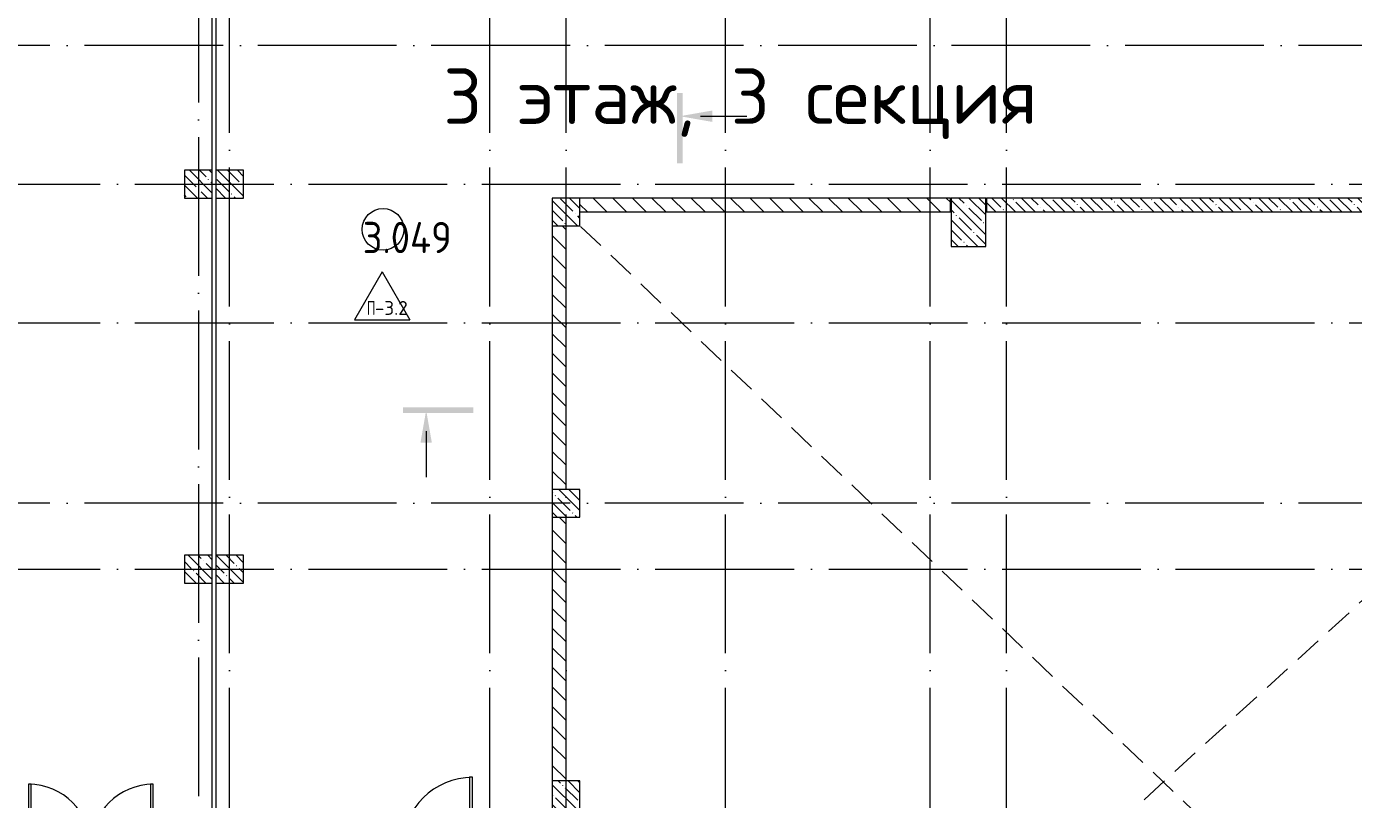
# Model space of a CAD drawing. Header units: millimetres. Extents: x -592259 to 288321, y -552984 to 293768.
# Drawn here: x 139175 to 158303, y -221900 to -210760 of the extents above; entities that cross this region are included whole.
import ezdxf

# ---------------------------------------------------------------- set-up
doc = ezdxf.new("R2010")
doc.units = ezdxf.units.MM
for name, pattern in [('ADSK_Линия сетки', [2500, 2000, -250, 0, -250]), ('ADSK_Скрыто', [600, 300, -300]), ('Штриховая', [600, 400, -200])]:
    doc.linetypes.add(name, pattern=pattern)
for name, color, linetype, lineweight in [('A-AREA-____-IDEN', 250, 'Continuous', 9), ('A-DETL-____-OTLN', 250, 'Continuous', 5), ('A-DOOR-____-MCUT', 250, 'Continuous', 5), ('A-DOOR-____-OTLN', 250, 'Continuous', 5), ('A-DOOR-FRAM-MCUT', 250, 'Continuous', 5), ('A-DOOR-FRAM-OTLN', 250, 'Continuous', 5), ('A-FLOR-____-IDEN', 250, 'Continuous', 9), ('A-FLOR-____-OTLN', 250, 'Continuous', 9), ('A-WALL-____-MCUT', 250, 'Continuous', 13), ('A-WALL-____-PATT', 250, 'Continuous', 13), ('G-____-____-SYMB', 250, 'ADSK_Скрыто', 9), ('G-____-____-TEXT', 250, 'Continuous', 9), ('S-COLS-____-MCUT', 250, 'Continuous', 25), ('S-COLS-____-OTLN', 250, 'Continuous', 9), ('S-GRID-____-OTLN', 250, 'Continuous', 9)]:
    doc.layers.add(name, color=color, linetype=linetype, lineweight=lineweight)
doc.styles.add('ISOCPEUR_1', font='isocpeur.ttf', dxfattribs={"width": 0.9, "height": 250})
doc.styles.add('ISOCPEUR_2', font='isocpeur.ttf', dxfattribs={"height": 160})
doc.styles.add('ISOCPEUR_6', font='isocpeur.ttf', dxfattribs={"height": 3.5})
pattern_1 = [(135, (28052.9, -258555.93), (-141.42136, -141.42136), [])]

# ---------------------------------------------------------------- blocks, each defined once
blk = doc.blocks.new('Дверь_СКБ_2Ст_Внутренняя1 - Н_ВВ-5_2100x2600h_Фрамуга сверху-42108726-АР1_Маркировочный план 3 этажа секция 2_3')
at = {"layer": 'A-DOOR-____-OTLN'}
h = blk.add_hatch(dxfattribs=at)
h.set_pattern_fill('FP_5', color=256, style=0, pattern_type=2)
h.set_pattern_definition([(135, (1251.41, 164.685), (-14.1421, -14.1421), []), (225, (1251.41, 164.685), (14.1421, -14.1421), [])])
h.paths.add_polyline_path([(1037.5, -100), (1062.5, -100), (1062.5, 100), (1037.5, 100), (1037.5, 20)])
at = {"layer": 'A-DOOR-FRAM-OTLN'}
h = blk.add_hatch(dxfattribs=at)
h.set_pattern_fill('FP_6', color=256, style=0, pattern_type=2)
h.set_pattern_definition([(45, (-871.384, 164.685), (-14.1421, 14.1421), []), (135, (-871.384, 164.685), (-14.1421, -14.1421), [])])
h.paths.add_polyline_path([(-1037.5, -100), (-1012.5, -99.2), (-1012.5, 100), (-1037.5, 100), (-1037.5, -27.8)])
at = {"layer": 'A-DOOR-____-MCUT'}
for p, q in [((-887.5, 1000), (-887.5, 100)), ((-847.5, 1000), (-887.5, 1000)), ((-847.5, 100), (-847.5, 1000)), ((912.5, 1000), (872.5, 1000)), ((872.5, 1000), (872.5, 100)), ((912.5, 100), (912.5, 1000)), ((-887.5, 100), (-847.5, 100)), ((872.5, 100), (912.5, 100))]:
    blk.add_line(p, q, dxfattribs=at)
at = {"layer": 'A-DOOR-____-OTLN'}
for centre, start, end in [((-887.5, 100), 0, 90), ((912.5, 100), 90, 180)]:
    blk.add_arc(centre, 900, start, end, dxfattribs=at)
at = {"layer": 'A-DOOR-FRAM-MCUT'}
for p, q in [((-997.5, 108), (-1067.5, 108)), ((-1067.5, 108), (-1067.5, 100)), ((-1067.5, 100), (-997.5, 100)), ((-1012.5, 100), (-1037.5, 100)), ((-1037.5, 100), (-1037.5, -100)), ((-887.5, 100), (-1012.5, 100)), ((-1012.5, 100), (-1012.5, 20)), ((-1012.5, -100), (-1012.5, 100)), ((-997.5, 100), (-1012.5, 100)), ((-1012.5, 100), (-1012.5, 99)), ((-1012.5, 99), (-997.5, 99)), ((-1012.5, 20), (-877.5, 20)), ((-997.5, 20), (-1012.5, 20)), ((-1012.5, 20), (-1012.5, -100)), ((-997.5, 100), (-997.5, 108)), ((-997.5, 99), (-997.5, 100)), ((-997.5, -100), (-997.5, 20)), ((-887.5, 60), (-887.5, 100)), ((-877.5, 60), (-887.5, 60)), ((-877.5, 20), (-877.5, 60)), ((912.5, 60), (902.5, 60)), ((902.5, 60), (902.5, 20)), ((902.5, 20), (1037.5, 20)), ((912.5, 100), (912.5, 60)), ((1037.5, 100), (912.5, 100)), ((1092.5, 108), (1022.5, 108)), ((1022.5, 108), (1022.5, 100)), ((1037.5, 100), (1022.5, 100)), ((1022.5, 100), (1022.5, 99)), ((1022.5, 100), (1092.5, 100)), ((1022.5, 99), (1037.5, 99)), ((1037.5, 20), (1022.5, 20)), ((1022.5, 20), (1022.5, -100)), ((1037.5, 20), (1037.5, 100)), ((1062.5, 100), (1037.5, 100)), ((1037.5, 100), (1037.5, -100)), ((1037.5, 99), (1037.5, 100)), ((1037.5, -100), (1037.5, 20)), ((1062.5, -100), (1062.5, 100)), ((1092.5, 100), (1092.5, 108)), ((-997.5, -100), (-1067.5, -100)), ((-1067.5, -100), (-1067.5, -108)), ((-1067.5, -108), (-997.5, -108)), ((-1037.5, -100), (-1012.5, -100)), ((-1012.5, -100), (-997.5, -100)), ((-997.5, -108), (-997.5, -100)), ((1022.5, -100), (1037.5, -100)), ((1092.5, -100), (1022.5, -100)), ((1022.5, -100), (1022.5, -108)), ((1022.5, -108), (1092.5, -108)), ((1037.5, -100), (1062.5, -100)), ((1092.5, -108), (1092.5, -100))]:
    blk.add_line(p, q, dxfattribs=at)
blk = doc.blocks.new('Дверь_СКБ_1Ст_Внутренняя - Д-8_1л_1100x2100h_Кабинет директора_ Канцелярия_ Бухгалтерия_ Кабинеты заместителей директора_ Кабинет организатора внеклассной и внешкольной работы-V58-АР1_Маркировочный план 3 этажа секция 2_3')
at = {"layer": 'A-DOOR-____-OTLN'}
h = blk.add_hatch(dxfattribs=at)
h.set_pattern_fill('FP_9', color=256, style=0, pattern_type=2)
h.set_pattern_definition([(135, (1751.41, 164.685), (-14.14214, -14.14214), []), (225, (1751.41, 164.685), (14.14214, -14.14214), [])])
h.paths.add_polyline_path([(537.5, -100), (562.5, -100), (562.5, 100), (537.5, 100), (537.5, -92.4)])
at = {"layer": 'A-DOOR-FRAM-OTLN'}
h = blk.add_hatch(dxfattribs=at)
h.set_pattern_fill('FP_10', color=256, style=0, pattern_type=2)
h.set_pattern_definition([(45, (-371.384, 164.685), (-14.1421, 14.1421), []), (135, (-371.384, 164.685), (-14.1421, -14.1421), [])])
h.paths.add_polyline_path([(-512.5, -100), (-512.5, 100), (-537.5, 100), (-537.5, -100)])
at = {"layer": 'A-DOOR-____-MCUT'}
for p, q in [((512.5, 1100), (472.5, 1100)), ((472.5, 1100), (472.5, 100)), ((512.5, 100), (512.5, 1100)), ((472.5, 100), (512.5, 100))]:
    blk.add_line(p, q, dxfattribs=at)
at = {"layer": 'A-DOOR-____-OTLN'}
blk.add_arc((512.5, 100), 1000, 90, 180, dxfattribs=at)
at = {"layer": 'A-DOOR-FRAM-MCUT'}
for p, q in [((-497.5, 108), (-567.5, 108)), ((-567.5, 108), (-567.5, 100)), ((-567.5, 100), (-497.5, 100)), ((-512.5, 100), (-537.5, 100)), ((-537.5, 100), (-537.5, -100)), ((-487.5, 100), (-512.5, 100)), ((-512.5, 100), (-512.5, 20)), ((-512.5, -100), (-512.5, 100)), ((-497.5, 100), (-512.5, 100)), ((-512.5, 100), (-512.5, 99)), ((-512.5, 99), (-497.5, 99)), ((-512.5, 20), (-477.5, 20)), ((-497.5, 20), (-512.5, 20)), ((-512.5, 20), (-512.5, -100)), ((-497.5, 100), (-497.5, 108)), ((-497.5, 99), (-497.5, 100)), ((-497.5, -100), (-497.5, 20)), ((-487.5, 60), (-487.5, 100)), ((-477.5, 60), (-487.5, 60)), ((-477.5, 20), (-477.5, 60)), ((512.5, 60), (502.5, 60)), ((502.5, 60), (502.5, 20)), ((502.5, 20), (537.5, 20)), ((512.5, 100), (512.5, 60)), ((537.5, 100), (512.5, 100)), ((592.5, 108), (522.5, 108)), ((522.5, 108), (522.5, 100)), ((537.5, 100), (522.5, 100)), ((522.5, 100), (522.5, 99)), ((522.5, 100), (592.5, 100)), ((522.5, 99), (537.5, 99)), ((537.5, 20), (522.5, 20)), ((522.5, 20), (522.5, -100)), ((537.5, 20), (537.5, 100)), ((562.5, 100), (537.5, 100)), ((537.5, 100), (537.5, -100)), ((537.5, 99), (537.5, 100)), ((537.5, -100), (537.5, 20)), ((562.5, -100), (562.5, 100)), ((592.5, 100), (592.5, 108)), ((-497.5, -100), (-567.5, -100)), ((-567.5, -100), (-567.5, -108)), ((-567.5, -108), (-497.5, -108)), ((-537.5, -100), (-512.5, -100)), ((-512.5, -100), (-497.5, -100)), ((-497.5, -108), (-497.5, -100)), ((522.5, -100), (537.5, -100)), ((592.5, -100), (522.5, -100)), ((522.5, -100), (522.5, -108)), ((522.5, -108), (592.5, -108)), ((537.5, -100), (562.5, -100)), ((592.5, -108), (592.5, -100))]:
    blk.add_line(p, q, dxfattribs=at)
blk = doc.blocks.new('BSC_Колонна _Прямоугольная - 400x400-V89-АР1_Маркировочный план 3 этажа секция 2_3')
at = {"layer": 'S-COLS-____-OTLN', "lineweight": 5}
h = blk.add_hatch(dxfattribs=at)
h.set_pattern_fill('FP_64', color=256, style=0, pattern_type=2)
h.set_pattern_definition([(135, (-114049.98, -39975), (-142.56192, -142.56192), []), (135, (-113907.42, -39975), (-142.56192, -142.56192), [252.016, -50.403, 3.353, -47.05])])
h.paths.add_polyline_path([(200, -200), (200, 200), (-200, 200), (-200, -200)])
at = {"layer": 'S-COLS-____-MCUT', "lineweight": 5}
for p, q in [((200, 200), (-200, 200)), ((-200, 200), (-200, -200)), ((200, -200), (200, 200)), ((-200, -200), (200, -200))]:
    blk.add_line(p, q, dxfattribs=at)
blk = doc.blocks.new('BSC_Колонна _Прямоугольная - 400x400-V90-АР1_Маркировочный план 3 этажа секция 2_3')
at = {"layer": 'S-COLS-____-OTLN', "lineweight": 5}
h = blk.add_hatch(dxfattribs=at)
h.set_pattern_fill('FP_65', color=256, style=0, pattern_type=2)
h.set_pattern_definition([(135, (-114049.98, -45525), (-142.56192, -142.56192), []), (135, (-113907.42, -45525), (-142.56192, -142.56192), [252.016, -50.403, 3.353, -47.05])])
h.paths.add_polyline_path([(200, -200), (200, 200), (-200, 200), (-200, -200)])
at = {"layer": 'S-COLS-____-MCUT', "lineweight": 5}
for p, q in [((200, 200), (-200, 200)), ((-200, 200), (-200, -200)), ((200, -200), (200, 200)), ((-200, -200), (200, -200))]:
    blk.add_line(p, q, dxfattribs=at)
blk = doc.blocks.new('BSC_Колонна _Прямоугольная - 400x400-V101-АР1_Маркировочный план 3 этажа секция 2_3')
at = {"layer": 'S-COLS-____-OTLN', "lineweight": 5}
h = blk.add_hatch(dxfattribs=at)
h.set_pattern_fill('FP_76', color=256, style=0, pattern_type=2)
h.set_pattern_definition([(135, (-118899.98, -36725), (-142.5612, -142.5612), []), (135, (-118757.42, -36725), (-142.5612, -142.5612), [252.016, -50.403, 3.353, -47.05])])
h.paths.add_polyline_path([(-200, -200), (200, -200), (200, 200), (-200, 200)])
at = {"layer": 'S-COLS-____-MCUT', "lineweight": 5}
for p, q in [((200, 200), (-200, 200)), ((-200, 200), (-200, -200)), ((200, -200), (200, 200)), ((-200, -200), (200, -200))]:
    blk.add_line(p, q, dxfattribs=at)
blk = doc.blocks.new('BSC_Колонна _Прямоугольная - 400x400-V102-АР1_Маркировочный план 3 этажа секция 2_3')
at = {"layer": 'S-COLS-____-OTLN', "lineweight": 5}
h = blk.add_hatch(dxfattribs=at)
h.set_pattern_fill('FP_77', color=256, style=0, pattern_type=2)
h.set_pattern_definition([(135, (-118899.98, -40925), (-142.56192, -142.56192), []), (135, (-118757.42, -40925), (-142.56192, -142.56192), [252.016, -50.403, 3.353, -47.05])])
h.paths.add_polyline_path([(0, -200), (200, -200), (200, 200), (-200, 200), (-200, -200)])
at = {"layer": 'S-COLS-____-MCUT', "lineweight": 5}
for p, q in [((200, 200), (-200, 200)), ((-200, 200), (-200, -200)), ((200, -200), (200, 200)), ((-200, -200), (200, -200))]:
    blk.add_line(p, q, dxfattribs=at)
blk = doc.blocks.new('BSC_Колонна _Прямоугольная - 400x400-V103-АР1_Маркировочный план 3 этажа секция 2_3')
at = {"layer": 'S-COLS-____-OTLN', "lineweight": 5}
h = blk.add_hatch(dxfattribs=at)
h.set_pattern_fill('FP_78', color=256, style=0, pattern_type=2)
h.set_pattern_definition([(135, (-118899.98, -45125), (-142.56192, -142.56192), []), (135, (-118757.42, -45125), (-142.56192, -142.56192), [252.016, -50.403, 3.353, -47.05])])
h.paths.add_polyline_path([(-198, -200), (200, -200), (200, 200), (-200, 200), (-200, -200)])
at = {"layer": 'S-COLS-____-MCUT', "lineweight": 5}
for p, q in [((200, 200), (-200, 200)), ((-200, 200), (-200, -200)), ((200, -200), (200, 200)), ((-200, -200), (200, -200))]:
    blk.add_line(p, q, dxfattribs=at)
blk = doc.blocks.new('BSC_Колонна _Прямоугольная - 500x700-31348861-АР1_Маркировочный план 3 этажа секция 2_3')
at = {"layer": 'S-COLS-____-OTLN', "lineweight": 5}
h = blk.add_hatch(dxfattribs=at)
h.set_pattern_fill('FP_101', color=256, style=0, pattern_type=2)
h.set_pattern_definition([(135, (-124699.98, -44975), (-142.56192, -142.56192), []), (135, (-124557.42, -44975), (-142.56192, -142.56192), [252.016, -50.403, 3.353, -47.05])])
h.paths.add_polyline_path([(250, -350), (250, 350), (-250, 350), (-250, -350)])
at = {"layer": 'S-COLS-____-MCUT', "lineweight": 5}
for p, q in [((250, 350), (-250, 350)), ((-250, 350), (-250, -350)), ((250, -350), (250, 350)), ((-250, -350), (250, -350))]:
    blk.add_line(p, q, dxfattribs=at)
blk = doc.blocks.new('BSC_Колонна _Прямоугольная - 400x400-V139-АР1_Маркировочный план 3 этажа секция 2_3')
at = {"layer": 'S-COLS-____-OTLN', "lineweight": 5}
h = blk.add_hatch(dxfattribs=at)
h.set_pattern_fill('FP_115', color=256, style=0, pattern_type=2)
h.set_pattern_definition([(135, (-113600, -39975), (-142.56192, -142.56192), []), (135, (-113457.44, -39975), (-142.56192, -142.56192), [252.016, -50.403, 3.353, -47.05])])
h.paths.add_polyline_path([(-6, -200), (200, -200), (200, 200), (-200, 200), (-200, -200)])
at = {"layer": 'S-COLS-____-MCUT', "lineweight": 5}
for p, q in [((200, 200), (-200, 200)), ((-200, 200), (-200, -200)), ((200, -200), (200, 200)), ((-200, -200), (200, -200))]:
    blk.add_line(p, q, dxfattribs=at)
blk = doc.blocks.new('BSC_Колонна _Прямоугольная - 400x400-V140-АР1_Маркировочный план 3 этажа секция 2_3')
at = {"layer": 'S-COLS-____-OTLN', "lineweight": 5}
h = blk.add_hatch(dxfattribs=at)
h.set_pattern_fill('FP_116', color=256, style=0, pattern_type=2)
h.set_pattern_definition([(135, (-113600, -45525), (-142.56192, -142.56192), []), (135, (-113457.44, -45525), (-142.56192, -142.56192), [252.016, -50.403, 3.353, -47.05])])
h.paths.add_polyline_path([(-200, -200), (200, -200), (200, 200), (-200, 200)])
at = {"layer": 'S-COLS-____-MCUT', "lineweight": 5}
for p, q in [((200, 200), (-200, 200)), ((-200, 200), (-200, -200)), ((200, -200), (200, 200)), ((-200, -200), (200, -200))]:
    blk.add_line(p, q, dxfattribs=at)
blk = doc.blocks.new('Разрез - Номер вида спереди_3_5 мм-32550530-АР1_Маркировочный план 3 этажа секция 2_3')
at = {"layer": 'G-____-____-SYMB', "linetype": 'Continuous'}
for points in [[(9.8, 0.4), (9.8, -0.39), (-0.33, -0.39), (-0.33, 0.4)], [(2.18, -4.67), (3, 0), (3.82, -4.67)]]:
    blk.add_hatch(color=256, dxfattribs=at).paths.add_polyline_path(points)
at = {"layer": 'G-____-____-SYMB', "linetype": 'Continuous', "lineweight": 20}
blk.add_line((3, -3), (3, -9.66), dxfattribs=at)
blk = doc.blocks.new('Разрез - Номер вида сзади_3_5 мм-32550532-АР1_Маркировочный план 3 этажа секция 2_3')
at = {"layer": 'G-____-____-SYMB', "linetype": 'Continuous'}
for points in [[(9.8, 0.4), (9.8, -0.39), (-0.33, -0.39), (-0.33, 0.4)], [(2.18, -4.67), (3, 0), (3.82, -4.67)]]:
    blk.add_hatch(color=256, dxfattribs=at).paths.add_polyline_path(points)
at = {"layer": 'G-____-____-SYMB', "linetype": 'Continuous', "lineweight": 20}
blk.add_line((3, -3), (3, -9.66), dxfattribs=at)
blk = doc.blocks.new('AAR_СКБ_Марка_Помещения_мал - Номер-28977439-АР1_Маркировочный план 3 этажа секция 2_3')
at = {"layer": 'A-AREA-____-IDEN'}
blk.add_circle((-0.03, 0), 3, dxfattribs=at)
blk = doc.blocks.new('AAR_СКБ_Марка_Перекрытия - Марка пола-17325028-АР1_Маркировочный план 3 этажа секция 2_3')
at = {"layer": 'A-FLOR-____-IDEN'}
for p, q in [((0, 6.93), (-4, 0)), ((0, 6.93), (4, 0)), ((-4, 0), (4, 0))]:
    blk.add_line(p, q, dxfattribs=at)

msp = doc.modelspace()

# ---------------------------------------------------------------- hatches: boundary and pattern name
at = {"layer": 'A-WALL-____-PATT', "lineweight": 15}
h = msp.add_hatch(dxfattribs=at)
h.set_pattern_fill('FP_1', color=256, style=0, pattern_type=2)
h.set_pattern_definition(pattern_1)
h.paths.add_polyline_path([(152492.8838, -213430.9602), (152492.8838, -213230.9602), (147152.8838, -213230.9602), (147152.8838, -213430.9602), (149860.6508, -213430.9602)])
h = msp.add_hatch(dxfattribs=at)
h.set_pattern_fill('FP_19', color=256, style=0, pattern_type=2)
h.set_pattern_definition([(135, (28052.9, -258555.93), (-142.5612, -142.5612), []), (135, (28195.47, -258555.93), (-142.5612, -142.5612), [252.016, -50.403, 3.353, -47.05])])
h.paths.add_polyline_path([(164752.8838, -213430.9602), (168302.9057, -213430.9602), (168302.9057, -213230.9602), (164752.8838, -213230.9602)])
h.paths.add_polyline_path([(164352.8838, -213430.9602), (164352.8838, -213230.9602), (159002.8838, -213230.9602), (159002.8838, -213430.9602), (164252.8838, -213430.9602)])
h.paths.add_polyline_path([(153012.8838, -213430.9602), (158502.8838, -213430.9602), (158502.8838, -213230.9602), (153012.8838, -213230.9602), (153012.8838, -213360.0158)])
h = msp.add_hatch(dxfattribs=at)
h.set_pattern_fill('FP_1', color=256, style=0, pattern_type=2)
h.set_pattern_definition(pattern_1)
h.paths.add_polyline_path([(146952.9057, -230030.9292), (146952.9057, -226230.9292), (146752.9057, -226230.9292), (146752.9057, -230030.9292)])
h.paths.add_polyline_path([(146952.9057, -225830.9292), (146952.9057, -222030.9292), (146752.9057, -222030.9292), (146752.9057, -225830.9292)])
h.paths.add_polyline_path([(146752.9057, -221630.9292), (146952.9057, -221630.9292), (146952.9057, -217830.9292), (146752.9057, -217830.9292), (146752.9057, -220829.4967)])
h.paths.add_polyline_path([(146952.9057, -217430.9292), (146952.9057, -213630.9292), (146752.9057, -213630.9292), (146752.9057, -217430.9292)])

# ---------------------------------------------------------------- linework, layer by layer
at = {"layer": 'A-DETL-____-OTLN', "linetype": 'Штриховая'}
for p, q in [((147162.9057, -213640.9292), (164352.8838, -230030.9286)), ((148190.9057, -228372.9282), (164352.8609, -213630.8964))]:
    msp.add_line(p, q, dxfattribs=at)
at = {"layer": 'A-FLOR-____-OTLN', "lineweight": 5}
for p, q in [((141852.9057, -212830.9286), (141852.9057, -209505.928)), ((141902.8838, -209505.928), (141902.8838, -212830.9292)), ((141852.9057, -218380.9286), (141852.9057, -213230.9286)), ((141902.8838, -213230.9292), (141902.8838, -218380.9292)), ((152492.8838, -213230.9602), (152502.8838, -213230.9602)), ((153002.8838, -213230.9602), (153012.8838, -213230.9602)), ((152492.8838, -213430.9602), (152502.8838, -213430.9602)), ((153002.8838, -213430.9602), (153012.8838, -213430.9602)), ((141852.9057, -222580.9286), (141852.9057, -218780.9286)), ((141902.8838, -218780.9292), (141902.8838, -222580.9286))]:
    msp.add_line(p, q, dxfattribs=at)
at = {"layer": 'A-WALL-____-MCUT', "color": 7, "lineweight": 15}
for p, q in [((152492.8838, -213230.9602), (147152.8838, -213230.9602)), ((152492.8838, -213430.9602), (152492.8838, -213230.9602)), ((147152.8838, -213430.9602), (152492.8838, -213430.9602)), ((146752.9057, -213630.9292), (146752.9057, -217430.9292)), ((146952.9057, -217430.9292), (146952.9057, -213630.9292)), ((146752.9057, -217830.9292), (146752.9057, -221630.9292)), ((146952.9057, -221630.9292), (146952.9057, -217830.9292))]:
    msp.add_line(p, q, dxfattribs=at)
at = {"layer": 'A-WALL-____-MCUT', "color": 250, "lineweight": 15}
for p, q in [((158502.8838, -213230.9602), (153012.8838, -213230.9602)), ((153012.8838, -213230.9602), (153012.8838, -213430.9602)), ((153012.8838, -213430.9602), (158502.8838, -213430.9602))]:
    msp.add_line(p, q, dxfattribs=at)
at = {"layer": 'S-GRID-____-OTLN', "linetype": 'ADSK_Линия сетки'}
for p, q in [((141652.9057, -197353.9241), (141652.9057, -261024.7685)), ((145852.9057, -262294.7685), (145852.9057, -197353.9241)), ((146952.9057, -262294.7685), (146952.9057, -197353.9241)), ((149252.9057, -262294.7685), (149252.9057, -197353.9241)), ((152202.9057, -262294.7685), (152202.9057, -197353.9241)), ((153302.9057, -262294.7685), (153302.9057, -197353.9241)), ((142102.9057, -262294.7685), (142102.9057, -198623.9241)), ((184510.8783, -211030.9286), (127372.9057, -211030.9286)), ((93236.8325, -213030.9286), (184510.8783, -213030.9286)), ((93236.8325, -215030.9286), (184856.9445, -215030.9286)), ((184510.8783, -217630.9286), (127372.9057, -217630.9286)), ((93236.8325, -218580.9286), (184510.8783, -218580.9286))]:
    msp.add_line(p, q, dxfattribs=at)

# ---------------------------------------------------------------- block references
at = {"layer": 'A-AREA-____-IDEN', "xscale": 99.99999999999993, "yscale": 99.99999999999993, "zscale": 99.99999999999993}
msp.add_blockref('AAR_СКБ_Марка_Помещения_мал - Номер-28977439-АР1_Маркировочный план 3 этажа секция 2_3', (144317.0283, -213683.247), dxfattribs=at)
at = {"layer": 'A-DOOR-____-OTLN'}
for name, p in [('Дверь_СКБ_2Ст_Внутренняя1 - Н_ВВ-5_2100x2600h_Фрамуга сверху-42108726-АР1_Маркировочный план 3 этажа секция 2_3', (140090.4063, -222680.9286)), ('Дверь_СКБ_1Ст_Внутренняя - Д-8_1л_1100x2100h_Кабинет директора_ Канцелярия_ Бухгалтерия_ Кабинеты заместителей директора_ Кабинет организатора внеклассной и внешкольной работы-V58-АР1_Маркировочный план 3 этажа секция 2_3', (145090.4057, -222680.9286))]:
    msp.add_blockref(name, p, dxfattribs=at)
at = {"layer": 'A-FLOR-____-IDEN', "xscale": 99.99999999999993, "yscale": 99.99999999999993, "zscale": 99.99999999999993}
msp.add_blockref('AAR_СКБ_Марка_Перекрытия - Марка пола-17325028-АР1_Маркировочный план 3 этажа секция 2_3', (144302.7044, -214987.5445), dxfattribs=at)
at = {"layer": 'G-____-____-SYMB', "linetype": 'Continuous', "lineweight": 40, "extrusion": (0, 0, -1), "xscale": 99.99999999999993, "yscale": 99.99999999999993, "zscale": 99.99999999999993, "rotation": 270.0000000000002}
msp.add_blockref('Разрез - Номер вида спереди_3_5 мм-32550530-АР1_Маркировочный план 3 этажа секция 2_3', (-148592.9057, -211752.1016), dxfattribs=at)
at = {"layer": 'G-____-____-SYMB', "linetype": 'Continuous', "lineweight": 40, "xscale": 99.99999999999993, "yscale": 99.99999999999993, "zscale": 99.99999999999993}
msp.add_blockref('Разрез - Номер вида сзади_3_5 мм-32550532-АР1_Маркировочный план 3 этажа секция 2_3', (144635.9843, -216290.3036), dxfattribs=at)
at = {"layer": 'S-COLS-____-OTLN', "lineweight": 5}
for name, p in [('BSC_Колонна _Прямоугольная - 400x400-V140-АР1_Маркировочный план 3 этажа секция 2_3', (141652.9057, -213030.9286)), ('BSC_Колонна _Прямоугольная - 400x400-V90-АР1_Маркировочный план 3 этажа секция 2_3', (142102.8838, -213030.9292)), ('BSC_Колонна _Прямоугольная - 400x400-V103-АР1_Маркировочный план 3 этажа секция 2_3', (146952.8838, -213430.9292)), ('BSC_Колонна _Прямоугольная - 500x700-31348861-АР1_Маркировочный план 3 этажа секция 2_3', (152752.8838, -213580.9286)), ('BSC_Колонна _Прямоугольная - 400x400-V102-АР1_Маркировочный план 3 этажа секция 2_3', (146952.8838, -217630.9292)), ('BSC_Колонна _Прямоугольная - 400x400-V139-АР1_Маркировочный план 3 этажа секция 2_3', (141652.9057, -218580.9286)), ('BSC_Колонна _Прямоугольная - 400x400-V89-АР1_Маркировочный план 3 этажа секция 2_3', (142102.8838, -218580.9292)), ('BSC_Колонна _Прямоугольная - 400x400-V101-АР1_Маркировочный план 3 этажа секция 2_3', (146952.8838, -221830.9292))]:
    msp.add_blockref(name, p, dxfattribs=at)

# ---------------------------------------------------------------- texts
at = {"layer": 'A-AREA-____-IDEN', "insert": (144021.128, -213575.7615), "char_height": 450, "width": 673.4175, "attachment_point": 1, "style": 'ISOCPEUR_1'}
msp.add_mtext('3.049', dxfattribs=at)
at = {"layer": 'A-FLOR-____-IDEN', "char_height": 200, "attachment_point": 1, "style": 'ISOCPEUR_2'}
for s, insert, width in [('\\fISOCPEUR|b0|i0|c204|p34|;\\W.7;П', (144081.3695, -214716.1587), 140.295312), ('-3.2', (144197.1247, -214716.1587), 420.885937)]:
    msp.add_mtext(s, dxfattribs=dict(at, insert=insert, width=width))
at = {"layer": 'G-____-____-TEXT', "color": 7, "insert": (145181.8032, -211363.2344), "char_height": 800, "width": 18169.734652, "attachment_point": 1, "style": 'ISOCPEUR_6'}
msp.add_mtext('3 этаж, 3 секция', dxfattribs=at)

doc.saveas('drawing.dxf')
